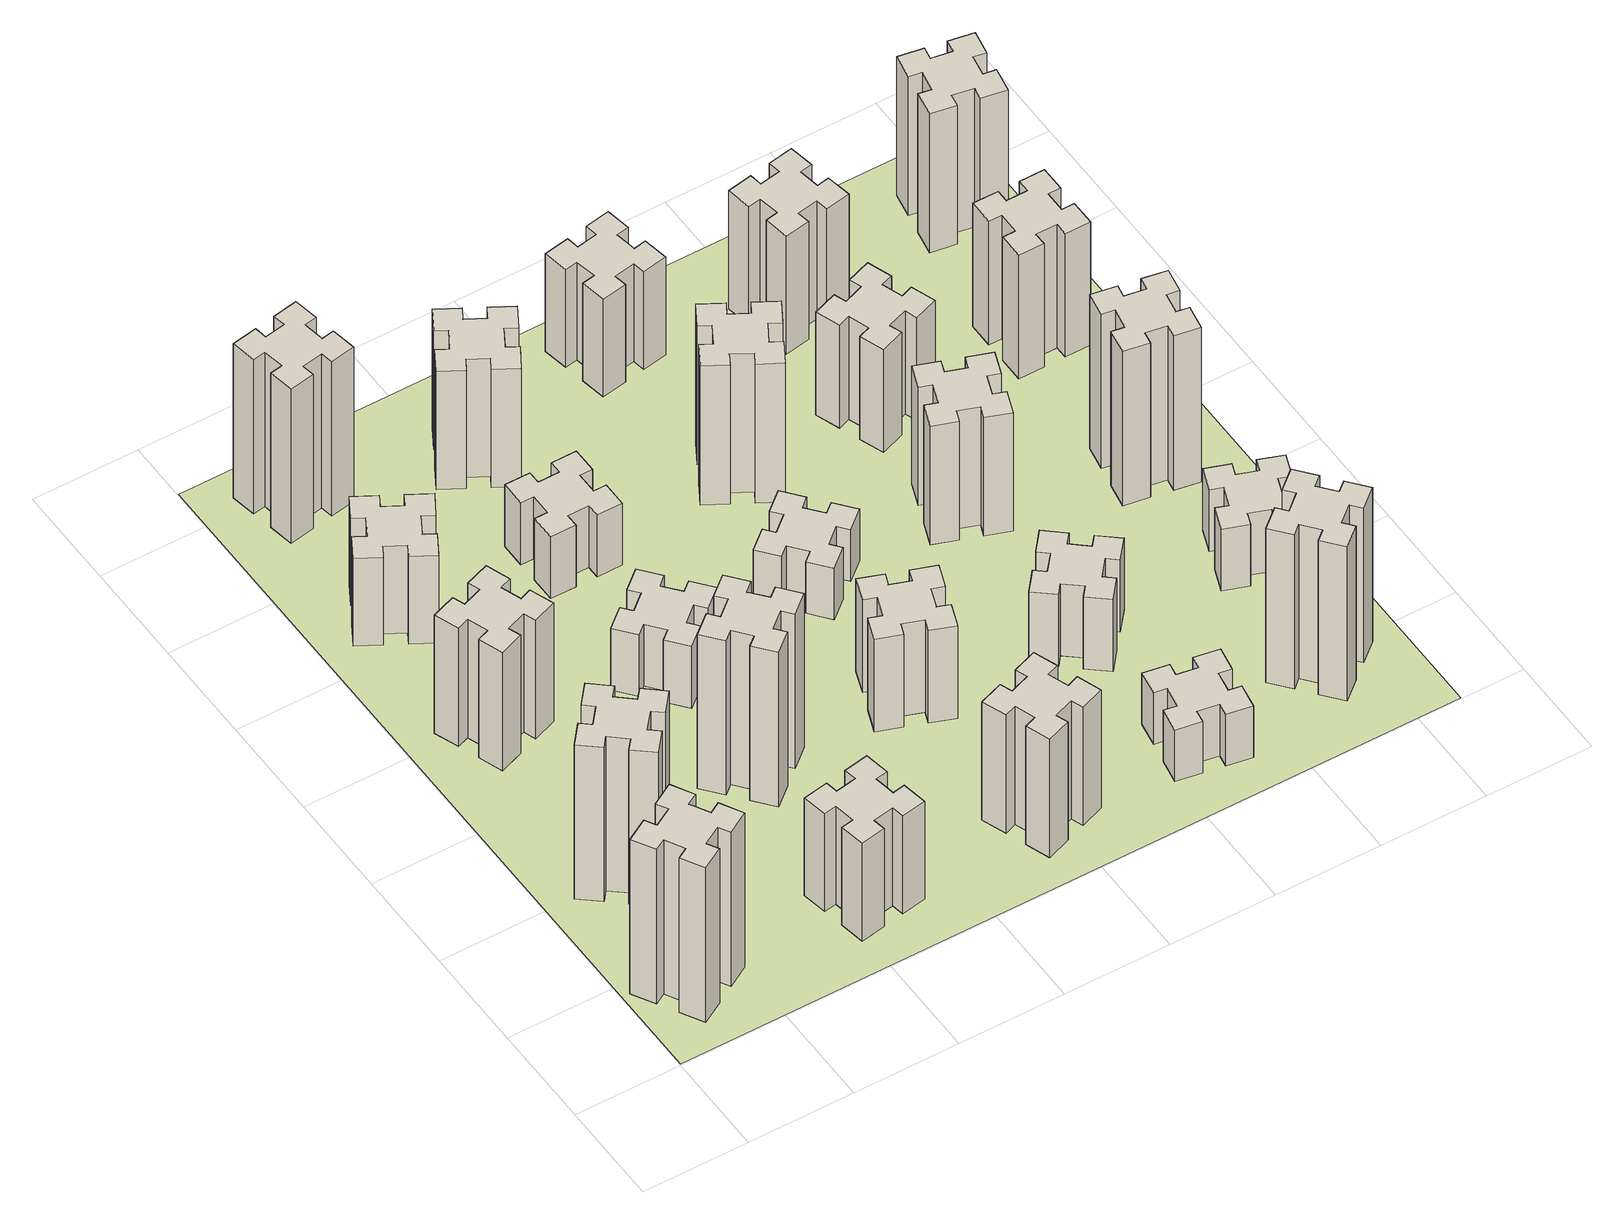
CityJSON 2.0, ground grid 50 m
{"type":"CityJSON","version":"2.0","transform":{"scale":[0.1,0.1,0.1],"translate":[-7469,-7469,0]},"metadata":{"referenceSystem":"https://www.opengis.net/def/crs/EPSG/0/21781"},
"CityObjects":{
"building1":{"type":"Building","attributes":{"class":"1000","function":"1000","usage":"1000","yearOfConstruction":2016,"roofType":"1000","measuredHeight":90,"storeysAboveGround":30,"storeysBelowGround":0},"geometry":[{"type":"Solid","lod":"1","boundaries":[[[[0,1,2,3,4,5,6,7,8,9,10,11,12,13,14,15,16,17,18,19]],[[17,16,20,21]],[[16,15,22,20]],[[15,14,23,22]],[[14,13,24,23]],[[13,12,25,24]],[[12,11,26,25]],[[11,10,27,26]],[[10,9,28,27]],[[9,8,29,28]],[[8,7,30,29]],[[7,6,31,30]],[[6,5,32,31]],[[5,4,33,32]],[[4,3,34,33]],[[3,2,35,34]],[[2,1,36,35]],[[1,0,37,36]],[[0,19,38,37]],[[19,18,39,38]],[[18,17,21,39]],[[24,25,26,27,28,29,30,31,32,33,34,35,36,37,38,39,21,20,22,23]]]]}]},
"building2":{"type":"Building","attributes":{"class":"1000","function":"1000","usage":"1000","yearOfConstruction":2016,"roofType":"1000","measuredHeight":90,"storeysAboveGround":30,"storeysBelowGround":0},"geometry":[{"type":"Solid","lod":"1","boundaries":[[[[40,41,42,43,44,45,46,47,48,49,50,51,52,53,54,55,56,57,58,59]],[[57,56,60,61]],[[56,55,62,60]],[[55,54,63,62]],[[54,53,64,63]],[[53,52,65,64]],[[52,51,66,65]],[[51,50,67,66]],[[50,49,68,67]],[[49,48,69,68]],[[48,47,70,69]],[[47,46,71,70]],[[46,45,72,71]],[[45,44,73,72]],[[44,43,74,73]],[[43,42,75,74]],[[42,41,76,75]],[[41,40,77,76]],[[40,59,78,77]],[[59,58,79,78]],[[58,57,61,79]],[[64,65,66,67,68,69,70,71,72,73,74,75,76,77,78,79,61,60,62,63]]]]}]},
"building3":{"type":"Building","attributes":{"class":"1000","function":"1000","usage":"1000","yearOfConstruction":2016,"roofType":"1000","measuredHeight":69,"storeysAboveGround":30,"storeysBelowGround":0},"geometry":[{"type":"Solid","lod":"1","boundaries":[[[[80,81,82,83,84,85,86,87,88,89,90,91,92,93,94,95,96,97,98,99]],[[97,96,100,101]],[[96,95,102,100]],[[95,94,103,102]],[[94,93,104,103]],[[93,92,105,104]],[[92,91,106,105]],[[91,90,107,106]],[[90,89,108,107]],[[89,88,109,108]],[[88,87,110,109]],[[87,86,111,110]],[[86,85,112,111]],[[85,84,113,112]],[[84,83,114,113]],[[83,82,115,114]],[[82,81,116,115]],[[81,80,117,116]],[[80,99,118,117]],[[99,98,119,118]],[[98,97,101,119]],[[104,105,106,107,108,109,110,111,112,113,114,115,116,117,118,119,101,100,102,103]]]]}]},
"building4":{"type":"Building","attributes":{"class":"1000","function":"1000","usage":"1000","yearOfConstruction":2016,"roofType":"1000","measuredHeight":51,"storeysAboveGround":30,"storeysBelowGround":0},"geometry":[{"type":"Solid","lod":"1","boundaries":[[[[120,121,122,123,124,125,126,127,128,129,130,131,132,133,134,135,136,137,138,139]],[[137,136,140,141]],[[136,135,142,140]],[[135,134,143,142]],[[134,133,144,143]],[[133,132,145,144]],[[132,131,146,145]],[[131,130,147,146]],[[130,129,148,147]],[[129,128,149,148]],[[128,127,150,149]],[[127,126,151,150]],[[126,125,152,151]],[[125,124,153,152]],[[124,123,154,153]],[[123,122,155,154]],[[122,121,156,155]],[[121,120,157,156]],[[120,139,158,157]],[[139,138,159,158]],[[138,137,141,159]],[[144,145,146,147,148,149,150,151,152,153,154,155,156,157,158,159,141,140,142,143]]]]}]},
"building5":{"type":"Building","attributes":{"class":"1000","function":"1000","usage":"1000","yearOfConstruction":2016,"roofType":"1000","measuredHeight":57,"storeysAboveGround":30,"storeysBelowGround":0},"geometry":[{"type":"Solid","lod":"1","boundaries":[[[[160,161,162,163,164,165,166,167,168,169,170,171,172,173,174,175,176,177,178,179]],[[177,176,180,181]],[[176,175,182,180]],[[175,174,183,182]],[[174,173,184,183]],[[173,172,185,184]],[[172,171,186,185]],[[171,170,187,186]],[[170,169,188,187]],[[169,168,189,188]],[[168,167,190,189]],[[167,166,191,190]],[[166,165,192,191]],[[165,164,193,192]],[[164,163,194,193]],[[163,162,195,194]],[[162,161,196,195]],[[161,160,197,196]],[[160,179,198,197]],[[179,178,199,198]],[[178,177,181,199]],[[184,185,186,187,188,189,190,191,192,193,194,195,196,197,198,199,181,180,182,183]]]]}]},
"building6":{"type":"Building","attributes":{"class":"1000","function":"1000","usage":"1000","yearOfConstruction":2016,"roofType":"1000","measuredHeight":90,"storeysAboveGround":30,"storeysBelowGround":0},"geometry":[{"type":"Solid","lod":"1","boundaries":[[[[200,201,202,203,204,205,206,207,208,209,210,211,212,213,214,215,216,217,218,219]],[[217,216,220,221]],[[216,215,222,220]],[[215,214,223,222]],[[214,213,224,223]],[[213,212,225,224]],[[212,211,226,225]],[[211,210,227,226]],[[210,209,228,227]],[[209,208,229,228]],[[208,207,230,229]],[[207,206,231,230]],[[206,205,232,231]],[[205,204,233,232]],[[204,203,234,233]],[[203,202,235,234]],[[202,201,236,235]],[[201,200,237,236]],[[200,219,238,237]],[[219,218,239,238]],[[218,217,221,239]],[[224,225,226,227,228,229,230,231,232,233,234,235,236,237,238,239,221,220,222,223]]]]}]},
"building7":{"type":"Building","attributes":{"class":"1000","function":"1000","usage":"1000","yearOfConstruction":2016,"roofType":"1000","measuredHeight":90,"storeysAboveGround":30,"storeysBelowGround":0},"geometry":[{"type":"Solid","lod":"1","boundaries":[[[[240,241,242,243,244,245,246,247,248,249,250,251,252,253,254,255,256,257,258,259]],[[257,256,260,261]],[[256,255,262,260]],[[255,254,263,262]],[[254,253,264,263]],[[253,252,265,264]],[[252,251,266,265]],[[251,250,267,266]],[[250,249,268,267]],[[249,248,269,268]],[[248,247,270,269]],[[247,246,271,270]],[[246,245,272,271]],[[245,244,273,272]],[[244,243,274,273]],[[243,242,275,274]],[[242,241,276,275]],[[241,240,277,276]],[[240,259,278,277]],[[259,258,279,278]],[[258,257,261,279]],[[264,265,266,267,268,269,270,271,272,273,274,275,276,277,278,279,261,260,262,263]]]]}]},
"building8":{"type":"Building","attributes":{"class":"1000","function":"1000","usage":"1000","yearOfConstruction":2016,"roofType":"1000","measuredHeight":36,"storeysAboveGround":30,"storeysBelowGround":0},"geometry":[{"type":"Solid","lod":"1","boundaries":[[[[280,281,282,283,284,285,286,287,288,289,290,291,292,293,294,295,296,297,298,299]],[[297,296,300,301]],[[296,295,302,300]],[[295,294,303,302]],[[294,293,304,303]],[[293,292,305,304]],[[292,291,306,305]],[[291,290,307,306]],[[290,289,308,307]],[[289,288,309,308]],[[288,287,310,309]],[[287,286,311,310]],[[286,285,312,311]],[[285,284,313,312]],[[284,283,314,313]],[[283,282,315,314]],[[282,281,316,315]],[[281,280,317,316]],[[280,299,318,317]],[[299,298,319,318]],[[298,297,301,319]],[[304,305,306,307,308,309,310,311,312,313,314,315,316,317,318,319,301,300,302,303]]]]}]},
"building9":{"type":"Building","attributes":{"class":"1000","function":"1000","usage":"1000","yearOfConstruction":2016,"roofType":"1000","measuredHeight":36,"storeysAboveGround":30,"storeysBelowGround":0},"geometry":[{"type":"Solid","lod":"1","boundaries":[[[[320,321,322,323,324,325,326,327,328,329,330,331,332,333,334,335,336,337,338,339]],[[337,336,340,341]],[[336,335,342,340]],[[335,334,343,342]],[[334,333,344,343]],[[333,332,345,344]],[[332,331,346,345]],[[331,330,347,346]],[[330,329,348,347]],[[329,328,349,348]],[[328,327,350,349]],[[327,326,351,350]],[[326,325,352,351]],[[325,324,353,352]],[[324,323,354,353]],[[323,322,355,354]],[[322,321,356,355]],[[321,320,357,356]],[[320,339,358,357]],[[339,338,359,358]],[[338,337,341,359]],[[344,345,346,347,348,349,350,351,352,353,354,355,356,357,358,359,341,340,342,343]]]]}]},
"building10":{"type":"Building","attributes":{"class":"1000","function":"1000","usage":"1000","yearOfConstruction":2016,"roofType":"1000","measuredHeight":69,"storeysAboveGround":30,"storeysBelowGround":0},"geometry":[{"type":"Solid","lod":"1","boundaries":[[[[360,361,362,363,364,365,366,367,368,369,370,371,372,373,374,375,376,377,378,379]],[[377,376,380,381]],[[376,375,382,380]],[[375,374,383,382]],[[374,373,384,383]],[[373,372,385,384]],[[372,371,386,385]],[[371,370,387,386]],[[370,369,388,387]],[[369,368,389,388]],[[368,367,390,389]],[[367,366,391,390]],[[366,365,392,391]],[[365,364,393,392]],[[364,363,394,393]],[[363,362,395,394]],[[362,361,396,395]],[[361,360,397,396]],[[360,379,398,397]],[[379,378,399,398]],[[378,377,381,399]],[[384,385,386,387,388,389,390,391,392,393,394,395,396,397,398,399,381,380,382,383]]]]}]},
"building11":{"type":"Building","attributes":{"class":"1000","function":"1000","usage":"1000","yearOfConstruction":2016,"roofType":"1000","measuredHeight":69,"storeysAboveGround":30,"storeysBelowGround":0},"geometry":[{"type":"Solid","lod":"1","boundaries":[[[[400,401,402,403,404,405,406,407,408,409,410,411,412,413,414,415,416,417,418,419]],[[417,416,420,421]],[[416,415,422,420]],[[415,414,423,422]],[[414,413,424,423]],[[413,412,425,424]],[[412,411,426,425]],[[411,410,427,426]],[[410,409,428,427]],[[409,408,429,428]],[[408,407,430,429]],[[407,406,431,430]],[[406,405,432,431]],[[405,404,433,432]],[[404,403,434,433]],[[403,402,435,434]],[[402,401,436,435]],[[401,400,437,436]],[[400,419,438,437]],[[419,418,439,438]],[[418,417,421,439]],[[424,425,426,427,428,429,430,431,432,433,434,435,436,437,438,439,421,420,422,423]]]]}]},
"building12":{"type":"Building","attributes":{"class":"1000","function":"1000","usage":"1000","yearOfConstruction":2016,"roofType":"1000","measuredHeight":54,"storeysAboveGround":30,"storeysBelowGround":0},"geometry":[{"type":"Solid","lod":"1","boundaries":[[[[440,441,442,443,444,445,446,447,448,449,450,451,452,453,454,455,456,457,458,459]],[[457,456,460,461]],[[456,455,462,460]],[[455,454,463,462]],[[454,453,464,463]],[[453,452,465,464]],[[452,451,466,465]],[[451,450,467,466]],[[450,449,468,467]],[[449,448,469,468]],[[448,447,470,469]],[[447,446,471,470]],[[446,445,472,471]],[[445,444,473,472]],[[444,443,474,473]],[[443,442,475,474]],[[442,441,476,475]],[[441,440,477,476]],[[440,459,478,477]],[[459,458,479,478]],[[458,457,461,479]],[[464,465,466,467,468,469,470,471,472,473,474,475,476,477,478,479,461,460,462,463]]]]}]},
"building13":{"type":"Building","attributes":{"class":"1000","function":"1000","usage":"1000","yearOfConstruction":2016,"roofType":"1000","measuredHeight":30,"storeysAboveGround":30,"storeysBelowGround":0},"geometry":[{"type":"Solid","lod":"1","boundaries":[[[[480,481,482,483,484,485,486,487,488,489,490,491,492,493,494,495,496,497,498,499]],[[497,496,500,501]],[[496,495,502,500]],[[495,494,503,502]],[[494,493,504,503]],[[493,492,505,504]],[[492,491,506,505]],[[491,490,507,506]],[[490,489,508,507]],[[489,488,509,508]],[[488,487,510,509]],[[487,486,511,510]],[[486,485,512,511]],[[485,484,513,512]],[[484,483,514,513]],[[483,482,515,514]],[[482,481,516,515]],[[481,480,517,516]],[[480,499,518,517]],[[499,498,519,518]],[[498,497,501,519]],[[504,505,506,507,508,509,510,511,512,513,514,515,516,517,518,519,501,500,502,503]]]]}]},
"building14":{"type":"Building","attributes":{"class":"1000","function":"1000","usage":"1000","yearOfConstruction":2016,"roofType":"1000","measuredHeight":81,"storeysAboveGround":30,"storeysBelowGround":0},"geometry":[{"type":"Solid","lod":"1","boundaries":[[[[520,521,522,523,524,525,526,527,528,529,530,531,532,533,534,535,536,537,538,539]],[[537,536,540,541]],[[536,535,542,540]],[[535,534,543,542]],[[534,533,544,543]],[[533,532,545,544]],[[532,531,546,545]],[[531,530,547,546]],[[530,529,548,547]],[[529,528,549,548]],[[528,527,550,549]],[[527,526,551,550]],[[526,525,552,551]],[[525,524,553,552]],[[524,523,554,553]],[[523,522,555,554]],[[522,521,556,555]],[[521,520,557,556]],[[520,539,558,557]],[[539,538,559,558]],[[538,537,541,559]],[[544,545,546,547,548,549,550,551,552,553,554,555,556,557,558,559,541,540,542,543]]]]}]},
"building15":{"type":"Building","attributes":{"class":"1000","function":"1000","usage":"1000","yearOfConstruction":2016,"roofType":"1000","measuredHeight":30,"storeysAboveGround":30,"storeysBelowGround":0},"geometry":[{"type":"Solid","lod":"1","boundaries":[[[[560,561,562,563,564,565,566,567,568,569,570,571,572,573,574,575,576,577,578,579]],[[577,576,580,581]],[[576,575,582,580]],[[575,574,583,582]],[[574,573,584,583]],[[573,572,585,584]],[[572,571,586,585]],[[571,570,587,586]],[[570,569,588,587]],[[569,568,589,588]],[[568,567,590,589]],[[567,566,591,590]],[[566,565,592,591]],[[565,564,593,592]],[[564,563,594,593]],[[563,562,595,594]],[[562,561,596,595]],[[561,560,597,596]],[[560,579,598,597]],[[579,578,599,598]],[[578,577,581,599]],[[584,585,586,587,588,589,590,591,592,593,594,595,596,597,598,599,581,580,582,583]]]]}]},
"building16":{"type":"Building","attributes":{"class":"1000","function":"1000","usage":"1000","yearOfConstruction":2016,"roofType":"1000","measuredHeight":57,"storeysAboveGround":30,"storeysBelowGround":0},"geometry":[{"type":"Solid","lod":"1","boundaries":[[[[600,601,602,603,604,605,606,607,608,609,610,611,612,613,614,615,616,617,618,619]],[[617,616,620,621]],[[616,615,622,620]],[[615,614,623,622]],[[614,613,624,623]],[[613,612,625,624]],[[612,611,626,625]],[[611,610,627,626]],[[610,609,628,627]],[[609,608,629,628]],[[608,607,630,629]],[[607,606,631,630]],[[606,605,632,631]],[[605,604,633,632]],[[604,603,634,633]],[[603,602,635,634]],[[602,601,636,635]],[[601,600,637,636]],[[600,619,638,637]],[[619,618,639,638]],[[618,617,621,639]],[[624,625,626,627,628,629,630,631,632,633,634,635,636,637,638,639,621,620,622,623]]]]}]},
"building17":{"type":"Building","attributes":{"class":"1000","function":"1000","usage":"1000","yearOfConstruction":2016,"roofType":"1000","measuredHeight":42,"storeysAboveGround":30,"storeysBelowGround":0},"geometry":[{"type":"Solid","lod":"1","boundaries":[[[[640,641,642,643,644,645,646,647,648,649,650,651,652,653,654,655,656,657,658,659]],[[657,656,660,661]],[[656,655,662,660]],[[655,654,663,662]],[[654,653,664,663]],[[653,652,665,664]],[[652,651,666,665]],[[651,650,667,666]],[[650,649,668,667]],[[649,648,669,668]],[[648,647,670,669]],[[647,646,671,670]],[[646,645,672,671]],[[645,644,673,672]],[[644,643,674,673]],[[643,642,675,674]],[[642,641,676,675]],[[641,640,677,676]],[[640,659,678,677]],[[659,658,679,678]],[[658,657,661,679]],[[664,665,666,667,668,669,670,671,672,673,674,675,676,677,678,679,661,660,662,663]]]]}]},
"building18":{"type":"Building","attributes":{"class":"1000","function":"1000","usage":"1000","yearOfConstruction":2016,"roofType":"1000","measuredHeight":69,"storeysAboveGround":30,"storeysBelowGround":0},"geometry":[{"type":"Solid","lod":"1","boundaries":[[[[680,681,682,683,684,685,686,687,688,689,690,691,692,693,694,695,696,697,698,699]],[[697,696,700,701]],[[696,695,702,700]],[[695,694,703,702]],[[694,693,704,703]],[[693,692,705,704]],[[692,691,706,705]],[[691,690,707,706]],[[690,689,708,707]],[[689,688,709,708]],[[688,687,710,709]],[[687,686,711,710]],[[686,685,712,711]],[[685,684,713,712]],[[684,683,714,713]],[[683,682,715,714]],[[682,681,716,715]],[[681,680,717,716]],[[680,699,718,717]],[[699,698,719,718]],[[698,697,701,719]],[[704,705,706,707,708,709,710,711,712,713,714,715,716,717,718,719,701,700,702,703]]]]}]},
"building19":{"type":"Building","attributes":{"class":"1000","function":"1000","usage":"1000","yearOfConstruction":2016,"roofType":"1000","measuredHeight":60,"storeysAboveGround":30,"storeysBelowGround":0},"geometry":[{"type":"Solid","lod":"1","boundaries":[[[[720,721,722,723,724,725,726,727,728,729,730,731,732,733,734,735,736,737,738,739]],[[737,736,740,741]],[[736,735,742,740]],[[735,734,743,742]],[[734,733,744,743]],[[733,732,745,744]],[[732,731,746,745]],[[731,730,747,746]],[[730,729,748,747]],[[729,728,749,748]],[[728,727,750,749]],[[727,726,751,750]],[[726,725,752,751]],[[725,724,753,752]],[[724,723,754,753]],[[723,722,755,754]],[[722,721,756,755]],[[721,720,757,756]],[[720,739,758,757]],[[739,738,759,758]],[[738,737,741,759]],[[744,745,746,747,748,749,750,751,752,753,754,755,756,757,758,759,741,740,742,743]]]]}]},
"building20":{"type":"Building","attributes":{"class":"1000","function":"1000","usage":"1000","yearOfConstruction":2016,"roofType":"1000","measuredHeight":90,"storeysAboveGround":30,"storeysBelowGround":0},"geometry":[{"type":"Solid","lod":"1","boundaries":[[[[760,761,762,763,764,765,766,767,768,769,770,771,772,773,774,775,776,777,778,779]],[[777,776,780,781]],[[776,775,782,780]],[[775,774,783,782]],[[774,773,784,783]],[[773,772,785,784]],[[772,771,786,785]],[[771,770,787,786]],[[770,769,788,787]],[[769,768,789,788]],[[768,767,790,789]],[[767,766,791,790]],[[766,765,792,791]],[[765,764,793,792]],[[764,763,794,793]],[[763,762,795,794]],[[762,761,796,795]],[[761,760,797,796]],[[760,779,798,797]],[[779,778,799,798]],[[778,777,781,799]],[[784,785,786,787,788,789,790,791,792,793,794,795,796,797,798,799,781,780,782,783]]]]}]},
"building21":{"type":"Building","attributes":{"class":"1000","function":"1000","usage":"1000","yearOfConstruction":2016,"roofType":"1000","measuredHeight":69,"storeysAboveGround":30,"storeysBelowGround":0},"geometry":[{"type":"Solid","lod":"1","boundaries":[[[[800,801,802,803,804,805,806,807,808,809,810,811,812,813,814,815,816,817,818,819]],[[817,816,820,821]],[[816,815,822,820]],[[815,814,823,822]],[[814,813,824,823]],[[813,812,825,824]],[[812,811,826,825]],[[811,810,827,826]],[[810,809,828,827]],[[809,808,829,828]],[[808,807,830,829]],[[807,806,831,830]],[[806,805,832,831]],[[805,804,833,832]],[[804,803,834,833]],[[803,802,835,834]],[[802,801,836,835]],[[801,800,837,836]],[[800,819,838,837]],[[819,818,839,838]],[[818,817,821,839]],[[824,825,826,827,828,829,830,831,832,833,834,835,836,837,838,839,821,820,822,823]]]]}]},
"building22":{"type":"Building","attributes":{"class":"1000","function":"1000","usage":"1000","yearOfConstruction":2016,"roofType":"1000","measuredHeight":36,"storeysAboveGround":30,"storeysBelowGround":0},"geometry":[{"type":"Solid","lod":"1","boundaries":[[[[840,841,842,843,844,845,846,847,848,849,850,851,852,853,854,855,856,857,858,859]],[[857,856,860,861]],[[856,855,862,860]],[[855,854,863,862]],[[854,853,864,863]],[[853,852,865,864]],[[852,851,866,865]],[[851,850,867,866]],[[850,849,868,867]],[[849,848,869,868]],[[848,847,870,869]],[[847,846,871,870]],[[846,845,872,871]],[[845,844,873,872]],[[844,843,874,873]],[[843,842,875,874]],[[842,841,876,875]],[[841,840,877,876]],[[840,859,878,877]],[[859,858,879,878]],[[858,857,861,879]],[[864,865,866,867,868,869,870,871,872,873,874,875,876,877,878,879,861,860,862,863]]]]}]},
"building23":{"type":"Building","attributes":{"class":"1000","function":"1000","usage":"1000","yearOfConstruction":2016,"roofType":"1000","measuredHeight":90,"storeysAboveGround":30,"storeysBelowGround":0},"geometry":[{"type":"Solid","lod":"1","boundaries":[[[[880,881,882,883,884,885,886,887,888,889,890,891,892,893,894,895,896,897,898,899]],[[897,896,900,901]],[[896,895,902,900]],[[895,894,903,902]],[[894,893,904,903]],[[893,892,905,904]],[[892,891,906,905]],[[891,890,907,906]],[[890,889,908,907]],[[889,888,909,908]],[[888,887,910,909]],[[887,886,911,910]],[[886,885,912,911]],[[885,884,913,912]],[[884,883,914,913]],[[883,882,915,914]],[[882,881,916,915]],[[881,880,917,916]],[[880,899,918,917]],[[899,898,919,918]],[[898,897,901,919]],[[904,905,906,907,908,909,910,911,912,913,914,915,916,917,918,919,901,900,902,903]]]]}]},
"building24":{"type":"Building","attributes":{"class":"1000","function":"1000","usage":"1000","yearOfConstruction":2016,"roofType":"1000","measuredHeight":72,"storeysAboveGround":30,"storeysBelowGround":0},"geometry":[{"type":"Solid","lod":"1","boundaries":[[[[920,921,922,923,924,925,926,927,928,929,930,931,932,933,934,935,936,937,938,939]],[[937,936,940,941]],[[936,935,942,940]],[[935,934,943,942]],[[934,933,944,943]],[[933,932,945,944]],[[932,931,946,945]],[[931,930,947,946]],[[930,929,948,947]],[[929,928,949,948]],[[928,927,950,949]],[[927,926,951,950]],[[926,925,952,951]],[[925,924,953,952]],[[924,923,954,953]],[[923,922,955,954]],[[922,921,956,955]],[[921,920,957,956]],[[920,939,958,957]],[[939,938,959,958]],[[938,937,941,959]],[[944,945,946,947,948,949,950,951,952,953,954,955,956,957,958,959,941,940,942,943]]]]}]},
"building25":{"type":"Building","attributes":{"class":"1000","function":"1000","usage":"1000","yearOfConstruction":2016,"roofType":"1000","measuredHeight":81,"storeysAboveGround":30,"storeysBelowGround":0},"geometry":[{"type":"Solid","lod":"1","boundaries":[[[[960,961,962,963,964,965,966,967,968,969,970,971,972,973,974,975,976,977,978,979]],[[977,976,980,981]],[[976,975,982,980]],[[975,974,983,982]],[[974,973,984,983]],[[973,972,985,984]],[[972,971,986,985]],[[971,970,987,986]],[[970,969,988,987]],[[969,968,989,988]],[[968,967,990,989]],[[967,966,991,990]],[[966,965,992,991]],[[965,964,993,992]],[[964,963,994,993]],[[963,962,995,994]],[[962,961,996,995]],[[961,960,997,996]],[[960,979,998,997]],[[979,978,999,998]],[[978,977,981,999]],[[984,985,986,987,988,989,990,991,992,993,994,995,996,997,998,999,981,980,982,983]]]]}]},
"landuse1":{"type":"LandUse","attributes":{"name":"plot1","function":"1010"},"geometry":[{"type":"MultiSurface","lod":"1","boundaries":[[[1000,1001,1002,1003]]]}]}
},
"vertices":[
[155,364,0],[205,277,0],[153,247,0],[213,143,0],[317,203,0],[287,255,0],[374,305,0],[404,253,0],[508,313,0],[448,417,0],[396,387,0],[346,474,0],[398,504,0],[338,608,0],[234,548,0],[264,496,0],[177,446,0],[147,498,0],[43,438,0],[103,334,0],[177,446,900],[147,498,900],[264,496,900],[234,548,900],[338,608,900],[398,504,900],[346,474,900],[396,387,900],[448,417,900],[508,313,900],[404,253,900],[374,305,900],[287,255,900],[317,203,900],[213,143,900],[153,247,900],[205,277,900],[155,364,900],[103,334,900],[43,438,900],
[484,1067,0],[408,1132,0],[446,1178,0],[354,1255,0],[277,1163,0],[323,1124,0],[259,1048,0],[213,1086,0],[136,994,0],[228,917,0],[266,963,0],[343,899,0],[304,853,0],[396,776,0],[473,868,0],[427,906,0],[492,983,0],[538,944,0],[615,1036,0],[523,1113,0],[492,983,900],[538,944,900],[427,906,900],[473,868,900],[396,776,900],[304,853,900],[343,899,900],[266,963,900],[228,917,900],[136,994,900],[213,1086,900],[259,1048,900],[323,1124,900],[277,1163,900],[354,1255,900],[446,1178,900],[408,1132,900],[484,1067,900],[523,1113,900],[615,1036,900],
[366,1835,0],[460,1869,0],[480,1813,0],[593,1854,0],[552,1967,0],[496,1946,0],[462,2040,0],[518,2060,0],[477,2173,0],[364,2132,0],[385,2076,0],[291,2042,0],[270,2098,0],[157,2057,0],[199,1944,0],[255,1965,0],[289,1871,0],[233,1850,0],[274,1737,0],[387,1779,0],[289,1871,690],[233,1850,690],[255,1965,690],[199,1944,690],[157,2057,690],[270,2098,690],[291,2042,690],[385,2076,690],[364,2132,690],[477,2173,690],[518,2060,690],[462,2040,690],[496,1946,690],[552,1967,690],[593,1854,690],[480,1813,690],[460,1869,690],[366,1835,690],[387,1779,690],[274,1737,690],
[277,2625,0],[364,2575,0],[334,2523,0],[438,2463,0],[498,2567,0],[446,2597,0],[496,2684,0],[548,2654,0],[608,2758,0],[504,2818,0],[474,2766,0],[387,2816,0],[417,2868,0],[313,2928,0],[253,2824,0],[305,2794,0],[255,2707,0],[203,2737,0],[143,2633,0],[247,2573,0],[255,2707,510],[203,2737,510],[305,2794,510],[253,2824,510],[313,2928,510],[417,2868,510],[387,2816,510],[474,2766,510],[504,2818,510],[608,2758,510],[548,2654,510],[496,2684,510],[446,2597,510],[498,2567,510],[438,2463,510],[334,2523,510],[364,2575,510],[277,2625,510],[247,2573,510],[143,2633,510],
[1085,258,0],[1184,276,0],[1194,217,0],[1312,237,0],[1291,356,0],[1232,345,0],[1215,444,0],[1274,454,0],[1253,572,0],[1135,551,0],[1145,492,0],[1047,475,0],[1037,534,0],[918,513,0],[939,395,0],[998,405,0],[1016,307,0],[957,297,0],[977,178,0],[1096,199,0],[1016,307,570],[957,297,570],[998,405,570],[939,395,570],[918,513,570],[1037,534,570],[1047,475,570],[1145,492,570],[1135,551,570],[1253,572,570],[1274,454,570],[1215,444,570],[1232,345,570],[1291,356,570],[1312,237,570],[1194,217,570],[1184,276,570],[1085,258,570],[1096,199,570],[977,178,570],
[492,3405,0],[475,3504,0],[534,3514,0],[513,3632,0],[395,3611,0],[405,3552,0],[307,3535,0],[297,3594,0],[178,3573,0],[199,3455,0],[258,3465,0],[276,3367,0],[217,3357,0],[237,3238,0],[356,3259,0],[345,3318,0],[444,3336,0],[454,3277,0],[572,3297,0],[551,3416,0],[444,3336,900],[454,3277,900],[345,3318,900],[356,3259,900],[237,3238,900],[217,3357,900],[276,3367,900],[258,3465,900],[199,3455,900],[178,3573,900],[297,3594,900],[307,3535,900],[405,3552,900],[395,3611,900],[513,3632,900],[534,3514,900],[475,3504,900],[492,3405,900],[551,3416,900],[572,3297,900],
[1083,1332,0],[1006,1267,0],[968,1313,0],[876,1236,0],[953,1144,0],[999,1183,0],[1063,1106,0],[1017,1068,0],[1094,976,0],[1186,1053,0],[1148,1099,0],[1224,1163,0],[1263,1117,0],[1355,1194,0],[1278,1286,0],[1232,1248,0],[1167,1324,0],[1213,1363,0],[1136,1455,0],[1044,1378,0],[1167,1324,900],[1213,1363,900],[1232,1248,900],[1278,1286,900],[1355,1194,900],[1263,1117,900],[1224,1163,900],[1148,1099,900],[1186,1053,900],[1094,976,900],[1017,1068,900],[1063,1106,900],[999,1183,900],[953,1144,900],[876,1236,900],[968,1313,900],[1006,1267,900],[1083,1332,900],[1044,1378,900],[1136,1455,900],
[1083,1972,0],[1006,1907,0],[968,1953,0],[876,1876,0],[953,1784,0],[999,1823,0],[1063,1746,0],[1017,1708,0],[1094,1616,0],[1186,1693,0],[1148,1739,0],[1224,1803,0],[1263,1757,0],[1355,1834,0],[1278,1926,0],[1232,1888,0],[1167,1964,0],[1213,2003,0],[1136,2095,0],[1044,2018,0],[1167,1964,360],[1213,2003,360],[1232,1888,360],[1278,1926,360],[1355,1834,360],[1263,1757,360],[1224,1803,360],[1148,1739,360],[1186,1693,360],[1094,1616,360],[1017,1708,360],[1063,1746,360],[999,1823,360],[953,1784,360],[876,1876,360],[968,1953,360],[1006,1907,360],[1083,1972,360],[1044,2018,360],[1136,2095,360],
[1005,2645,0],[1005,2545,0],[945,2545,0],[945,2425,0],[1065,2425,0],[1065,2485,0],[1165,2485,0],[1165,2425,0],[1285,2425,0],[1285,2545,0],[1225,2545,0],[1225,2645,0],[1285,2645,0],[1285,2765,0],[1165,2765,0],[1165,2705,0],[1065,2705,0],[1065,2765,0],[945,2765,0],[945,2645,0],[1065,2705,360],[1065,2765,360],[1165,2705,360],[1165,2765,360],[1285,2765,360],[1285,2645,360],[1225,2645,360],[1225,2545,360],[1285,2545,360],[1285,2425,360],[1165,2425,360],[1165,2485,360],[1065,2485,360],[1065,2425,360],[945,2425,360],[945,2545,360],[1005,2545,360],[1005,2645,360],[945,2645,360],[945,2765,360],
[1965,496,0],[1871,462,0],[1850,518,0],[1737,477,0],[1779,364,0],[1835,385,0],[1869,291,0],[1813,270,0],[1854,157,0],[1967,199,0],[1946,255,0],[2040,289,0],[2060,233,0],[2173,274,0],[2132,387,0],[2076,366,0],[2042,460,0],[2098,480,0],[2057,593,0],[1944,552,0],[2042,460,690],[2098,480,690],[2076,366,690],[2132,387,690],[2173,274,690],[2060,233,690],[2040,289,690],[1946,255,690],[1967,199,690],[1854,157,690],[1813,270,690],[1869,291,690],[1835,385,690],[1779,364,690],[1737,477,690],[1850,518,690],[1871,462,690],[1965,496,690],[1944,552,690],[2057,593,690],
[1186,3137,0],[1236,3224,0],[1288,3194,0],[1348,3298,0],[1244,3358,0],[1214,3306,0],[1127,3356,0],[1157,3408,0],[1053,3468,0],[993,3364,0],[1045,3334,0],[995,3247,0],[943,3277,0],[883,3173,0],[987,3113,0],[1017,3165,0],[1104,3115,0],[1074,3063,0],[1178,3003,0],[1238,3107,0],[1104,3115,690],[1074,3063,690],[1017,3165,690],[987,3113,690],[883,3173,690],[943,3277,690],[995,3247,690],[1045,3334,690],[993,3364,690],[1053,3468,690],[1157,3408,690],[1127,3356,690],[1214,3306,690],[1244,3358,690],[1348,3298,690],[1288,3194,690],[1236,3224,690],[1186,3137,690],[1238,3107,690],[1178,3003,690],
[1769,1300,0],[1735,1206,0],[1679,1227,0],[1637,1114,0],[1750,1073,0],[1771,1129,0],[1865,1095,0],[1844,1039,0],[1957,997,0],[1998,1110,0],[1942,1131,0],[1976,1225,0],[2032,1204,0],[2073,1317,0],[1960,1358,0],[1940,1302,0],[1846,1336,0],[1867,1392,0],[1754,1433,0],[1713,1320,0],[1846,1336,540],[1867,1392,540],[1940,1302,540],[1960,1358,540],[2073,1317,540],[2032,1204,540],[1976,1225,540],[1942,1131,540],[1998,1110,540],[1957,997,540],[1844,1039,540],[1865,1095,540],[1771,1129,540],[1750,1073,540],[1637,1114,540],[1679,1227,540],[1735,1206,540],[1769,1300,540],[1713,1320,540],[1754,1433,540],
[1972,1988,0],[1907,2064,0],[1953,2103,0],[1876,2195,0],[1784,2118,0],[1823,2072,0],[1746,2007,0],[1708,2053,0],[1616,1976,0],[1693,1884,0],[1739,1923,0],[1803,1846,0],[1757,1808,0],[1834,1716,0],[1926,1793,0],[1888,1839,0],[1964,1903,0],[2003,1857,0],[2095,1934,0],[2018,2026,0],[1964,1903,300],[2003,1857,300],[1888,1839,300],[1926,1793,300],[1834,1716,300],[1757,1808,300],[1803,1846,300],[1739,1923,300],[1693,1884,300],[1616,1976,300],[1708,2053,300],[1746,2007,300],[1823,2072,300],[1784,2118,300],[1876,2195,300],[1953,2103,300],[1907,2064,300],[1972,1988,300],[2018,2026,300],[2095,1934,300],
[2054,2666,0],[1967,2716,0],[1997,2768,0],[1893,2828,0],[1833,2724,0],[1885,2694,0],[1835,2607,0],[1783,2637,0],[1723,2533,0],[1827,2473,0],[1857,2525,0],[1944,2475,0],[1914,2423,0],[2018,2363,0],[2078,2467,0],[2026,2497,0],[2076,2584,0],[2128,2554,0],[2188,2658,0],[2084,2718,0],[2076,2584,810],[2128,2554,810],[2026,2497,810],[2078,2467,810],[2018,2363,810],[1914,2423,810],[1944,2475,810],[1857,2525,810],[1827,2473,810],[1723,2533,810],[1783,2637,810],[1835,2607,810],[1885,2694,810],[1833,2724,810],[1893,2828,810],[1997,2768,810],[1967,2716,810],[2054,2666,810],[2084,2718,810],[2188,2658,810],
[2596,444,0],[2578,345,0],[2519,356,0],[2498,237,0],[2617,217,0],[2627,276,0],[2725,258,0],[2715,199,0],[2833,178,0],[2854,297,0],[2795,307,0],[2812,405,0],[2871,395,0],[2892,513,0],[2774,534,0],[2764,475,0],[2665,492,0],[2676,551,0],[2557,572,0],[2537,454,0],[2665,492,300],[2676,551,300],[2764,475,300],[2774,534,300],[2892,513,300],[2871,395,300],[2812,405,300],[2795,307,300],[2854,297,300],[2833,178,300],[2715,199,300],[2725,258,300],[2627,276,300],[2617,217,300],[2498,237,300],[2519,356,300],[2578,345,300],[2596,444,300],[2537,454,300],[2557,572,300],
[1738,3465,0],[1756,3367,0],[1697,3357,0],[1717,3238,0],[1836,3259,0],[1825,3318,0],[1924,3336,0],[1934,3277,0],[2052,3297,0],[2031,3416,0],[1972,3405,0],[1955,3504,0],[2014,3514,0],[1993,3632,0],[1875,3611,0],[1885,3552,0],[1787,3535,0],[1777,3594,0],[1658,3573,0],[1679,3455,0],[1787,3535,570],[1777,3594,570],[1885,3552,570],[1875,3611,570],[1993,3632,570],[2014,3514,570],[1955,3504,570],[1972,3405,570],[2031,3416,570],[2052,3297,570],[1934,3277,570],[1924,3336,570],[1825,3318,570],[1836,3259,570],[1717,3238,570],[1697,3357,570],[1756,3367,570],[1738,3465,570],[1679,3455,570],[1658,3573,570],
[2647,1006,0],[2712,1083,0],[2758,1044,0],[2835,1136,0],[2743,1213,0],[2704,1167,0],[2628,1232,0],[2666,1278,0],[2574,1355,0],[2497,1263,0],[2543,1224,0],[2479,1148,0],[2433,1186,0],[2356,1094,0],[2448,1017,0],[2486,1063,0],[2563,999,0],[2524,953,0],[2616,876,0],[2693,968,0],[2563,999,420],[2524,953,420],[2486,1063,420],[2448,1017,420],[2356,1094,420],[2433,1186,420],[2479,1148,420],[2543,1224,420],[2497,1263,420],[2574,1355,420],[2666,1278,420],[2628,1232,420],[2704,1167,420],[2743,1213,420],[2835,1136,420],[2758,1044,420],[2712,1083,420],[2647,1006,420],[2693,968,420],[2616,876,420],
[2682,1871,0],[2716,1965,0],[2772,1944,0],[2813,2057,0],[2700,2098,0],[2680,2042,0],[2586,2076,0],[2607,2132,0],[2494,2173,0],[2453,2060,0],[2509,2040,0],[2475,1946,0],[2419,1967,0],[2377,1854,0],[2490,1813,0],[2511,1869,0],[2605,1835,0],[2584,1779,0],[2697,1737,0],[2738,1850,0],[2605,1835,690],[2584,1779,690],[2511,1869,690],[2490,1813,690],[2377,1854,690],[2419,1967,690],[2475,1946,690],[2509,2040,690],[2453,2060,690],[2494,2173,690],[2607,2132,690],[2586,2076,690],[2680,2042,690],[2700,2098,690],[2813,2057,690],[2772,1944,690],[2716,1965,690],[2682,1871,690],[2738,1850,690],[2697,1737,690],
[2586,2475,0],[2680,2509,0],[2700,2453,0],[2813,2494,0],[2772,2607,0],[2716,2586,0],[2682,2680,0],[2738,2700,0],[2697,2813,0],[2584,2772,0],[2605,2716,0],[2511,2682,0],[2490,2738,0],[2377,2697,0],[2419,2584,0],[2475,2605,0],[2509,2511,0],[2453,2490,0],[2494,2377,0],[2607,2419,0],[2509,2511,600],[2453,2490,600],[2475,2605,600],[2419,2584,600],[2377,2697,600],[2490,2738,600],[2511,2682,600],[2605,2716,600],[2584,2772,600],[2697,2813,600],[2738,2700,600],[2682,2680,600],[2716,2586,600],[2772,2607,600],[2813,2494,600],[2700,2453,600],[2680,2509,600],[2586,2475,600],[2607,2419,600],[2494,2377,600],
[3368,359,0],[3444,423,0],[3483,377,0],[3575,454,0],[3498,546,0],[3452,508,0],[3387,584,0],[3433,623,0],[3356,715,0],[3264,638,0],[3303,592,0],[3226,527,0],[3188,573,0],[3096,496,0],[3173,404,0],[3219,443,0],[3283,366,0],[3237,328,0],[3314,236,0],[3406,313,0],[3283,366,900],[3237,328,900],[3219,443,900],[3173,404,900],[3096,496,900],[3188,573,900],[3226,527,900],[3303,592,900],[3264,638,900],[3356,715,900],[3433,623,900],[3387,584,900],[3452,508,900],[3498,546,900],[3575,454,900],[3483,377,900],[3444,423,900],[3368,359,900],[3406,313,900],[3314,236,900],
[2565,3118,0],[2664,3136,0],[2674,3077,0],[2792,3097,0],[2771,3216,0],[2712,3205,0],[2695,3304,0],[2754,3314,0],[2733,3432,0],[2615,3411,0],[2625,3352,0],[2527,3335,0],[2517,3394,0],[2398,3373,0],[2419,3255,0],[2478,3265,0],[2496,3167,0],[2437,3157,0],[2457,3038,0],[2576,3059,0],[2496,3167,690],[2437,3157,690],[2478,3265,690],[2419,3255,690],[2398,3373,690],[2517,3394,690],[2527,3335,690],[2625,3352,690],[2615,3411,690],[2733,3432,690],[2754,3314,690],[2695,3304,690],[2712,3205,690],[2771,3216,690],[2792,3097,690],[2674,3077,690],[2664,3136,690],[2565,3118,690],[2576,3059,690],[2457,3038,690],
[3351,1029,0],[3445,995,0],[3424,939,0],[3537,897,0],[3578,1010,0],[3522,1031,0],[3556,1125,0],[3612,1104,0],[3653,1217,0],[3540,1258,0],[3520,1202,0],[3426,1236,0],[3447,1292,0],[3334,1333,0],[3293,1220,0],[3349,1200,0],[3315,1106,0],[3259,1127,0],[3217,1014,0],[3330,973,0],[3315,1106,360],[3259,1127,360],[3349,1200,360],[3293,1220,360],[3334,1333,360],[3447,1292,360],[3426,1236,360],[3520,1202,360],[3540,1258,360],[3653,1217,360],[3612,1104,360],[3556,1125,360],[3522,1031,360],[3578,1010,360],[3537,897,360],[3424,939,360],[3445,995,360],[3351,1029,360],[3330,973,360],[3217,1014,360],
[3267,1656,0],[3365,1638,0],[3355,1579,0],[3473,1558,0],[3494,1677,0],[3435,1687,0],[3452,1785,0],[3511,1775,0],[3532,1893,0],[3414,1914,0],[3404,1855,0],[3305,1872,0],[3316,1931,0],[3197,1952,0],[3177,1834,0],[3236,1824,0],[3218,1725,0],[3159,1736,0],[3138,1617,0],[3257,1597,0],[3218,1725,900],[3159,1736,900],[3236,1824,900],[3177,1834,900],[3197,1952,900],[3316,1931,900],[3305,1872,900],[3404,1855,900],[3414,1914,900],[3532,1893,900],[3511,1775,900],[3452,1785,900],[3435,1687,900],[3494,1677,900],[3473,1558,900],[3355,1579,900],[3365,1638,900],[3267,1656,900],[3257,1597,900],[3138,1617,900],
[3385,2705,0],[3285,2705,0],[3285,2765,0],[3165,2765,0],[3165,2645,0],[3225,2645,0],[3225,2545,0],[3165,2545,0],[3165,2425,0],[3285,2425,0],[3285,2485,0],[3385,2485,0],[3385,2425,0],[3505,2425,0],[3505,2545,0],[3445,2545,0],[3445,2645,0],[3505,2645,0],[3505,2765,0],[3385,2765,0],[3445,2645,720],[3505,2645,720],[3445,2545,720],[3505,2545,720],[3505,2425,720],[3385,2425,720],[3385,2485,720],[3285,2485,720],[3285,2425,720],[3165,2425,720],[3165,2545,720],[3225,2545,720],[3225,2645,720],[3165,2645,720],[3165,2765,720],[3285,2765,720],[3285,2705,720],[3385,2705,720],[3385,2765,720],[3505,2765,720],
[3535,3267,0],[3552,3365,0],[3611,3355,0],[3632,3473,0],[3514,3494,0],[3504,3435,0],[3405,3452,0],[3416,3511,0],[3297,3532,0],[3277,3414,0],[3336,3404,0],[3318,3305,0],[3259,3316,0],[3238,3197,0],[3357,3177,0],[3367,3236,0],[3465,3218,0],[3455,3159,0],[3573,3138,0],[3594,3257,0],[3465,3218,810],[3455,3159,810],[3367,3236,810],[3357,3177,810],[3238,3197,810],[3259,3316,810],[3318,3305,810],[3336,3404,810],[3277,3414,810],[3297,3532,810],[3416,3511,810],[3405,3452,810],[3504,3435,810],[3514,3494,810],[3632,3473,810],[3611,3355,810],[3552,3365,810],[3535,3267,810],[3594,3257,810],[3573,3138,810],
[5,3705,0],[3705,3705,0],[3705,5,0],[5,5,0]
]}
